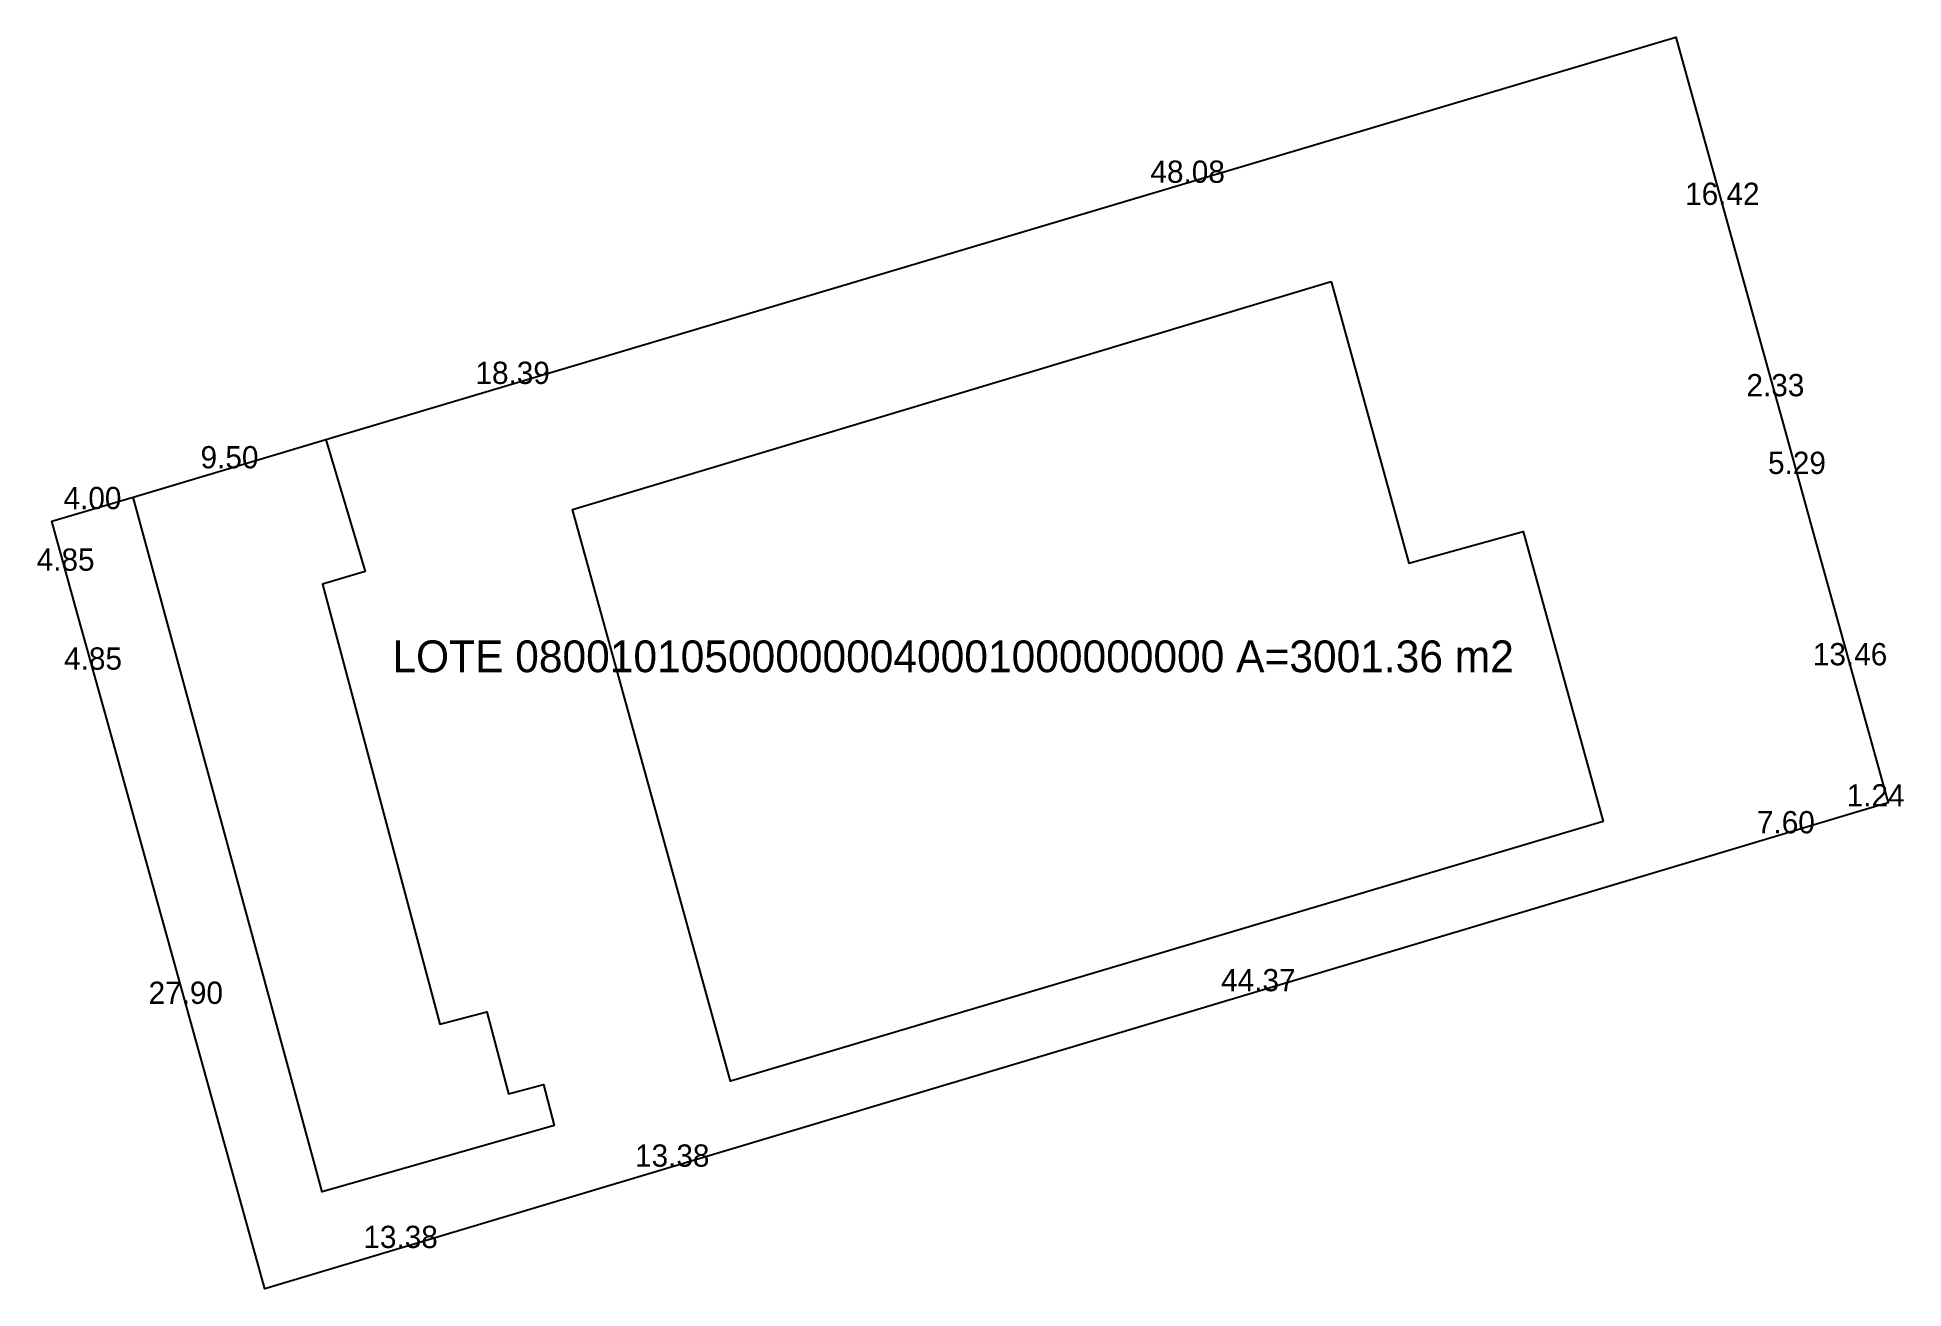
# Model space of a CAD drawing. Header units: metres. Extents: x 4804773 to 4804861.1, y 2768746.4 to 2768805.5.
import ezdxf
from ezdxf.enums import TextEntityAlignment as Align

# ---------------------------------------------------------------- set-up
doc = ezdxf.new("R2010")
doc.units = ezdxf.units.M
for name, color, linetype in [('CONSTRUCCIONES', 8, 'CONTINUOUS'), ('LOTE', 3, 'CONTINUOUS'), ('LOTE_COTAS', 2, 'CONTINUOUS'), ('LOTE_TEXTO', 7, 'CONTINUOUS')]:
    doc.layers.add(name, color=color, linetype=linetype)

msp = doc.modelspace()

# ---------------------------------------------------------------- linework, layer by layer
at = {"layer": 'CONSTRUCCIONES'}
for points in [[(4804834.0688, 2768793.9435), (4804837.7419, 2768780.6463), (4804843.138, 2768782.1369), (4804846.9086, 2768768.4517), (4804805.7194, 2768756.1992), (4804798.265, 2768783.1787)], [(4804777.5276, 2768783.7663), (4804786.6289, 2768786.4787), (4804788.4847, 2768780.2516), (4804786.4729, 2768779.652), (4804791.9983, 2768758.8818), (4804794.2203, 2768759.4729), (4804795.2482, 2768755.6087), (4804796.8905, 2768756.0456), (4804797.4045, 2768754.1135), (4804786.4507, 2768750.9702)]]:
    msp.add_lwpolyline(points, close=True, dxfattribs=at)
at = {"layer": 'LOTE'}
msp.add_lwpolyline([(4804796.5623, 2768750.2429), (4804783.7429, 2768746.4049), (4804776.2861, 2768773.2855), (4804774.9908, 2768777.9548), (4804773.6955, 2768782.6243), (4804777.5276, 2768783.7663), (4804786.6289, 2768786.4787), (4804804.2562, 2768791.7321), (4804850.3369, 2768805.4653), (4804854.7244, 2768789.6456), (4804855.3461, 2768787.4035), (4804856.759, 2768782.3092), (4804860.3555, 2768769.3417), (4804859.1696, 2768768.9866), (4804851.8849, 2768766.8057), (4804809.3818, 2768754.0809)], close=True, dxfattribs=at)

# ---------------------------------------------------------------- texts
at = {"layer": 'LOTE_COTAS'}
for s, p in [('48.08', (4804827.2966, 2768798.5987)), ('16.42', (4804852.5307, 2768797.5554)), ('18.39', (4804795.4425, 2768789.1054)), ('2.33', (4804855.0352, 2768788.5246)), ('9.50', (4804782.0783, 2768785.1225)), ('5.29', (4804856.0525, 2768784.8564)), ('4.00', (4804775.6115, 2768783.1953)), ('4.85', (4804774.3432, 2768780.2895)), ('13.46', (4804858.5572, 2768775.8255)), ('4.85', (4804775.6385, 2768775.6201)), ('1.24', (4804859.7626, 2768769.1642)), ('7.60', (4804855.5272, 2768767.8962)), ('44.37', (4804830.6333, 2768760.4433)), ('27.90', (4804780.0145, 2768759.8452)), ('13.38', (4804802.972, 2768752.1619)), ('13.38', (4804790.1526, 2768748.3239))]:
    msp.add_text(s, height=1.05, dxfattribs=at).set_placement(p, align=Align.CENTER)
at = {"layer": 'LOTE_TEXTO'}
msp.add_text('LOTE 080010105000000040001000000000 A=3001.36 m2', height=1.5, dxfattribs=at).set_placement((4804816.2278, 2768775.5), align=Align.CENTER)

doc.saveas('drawing.dxf')
